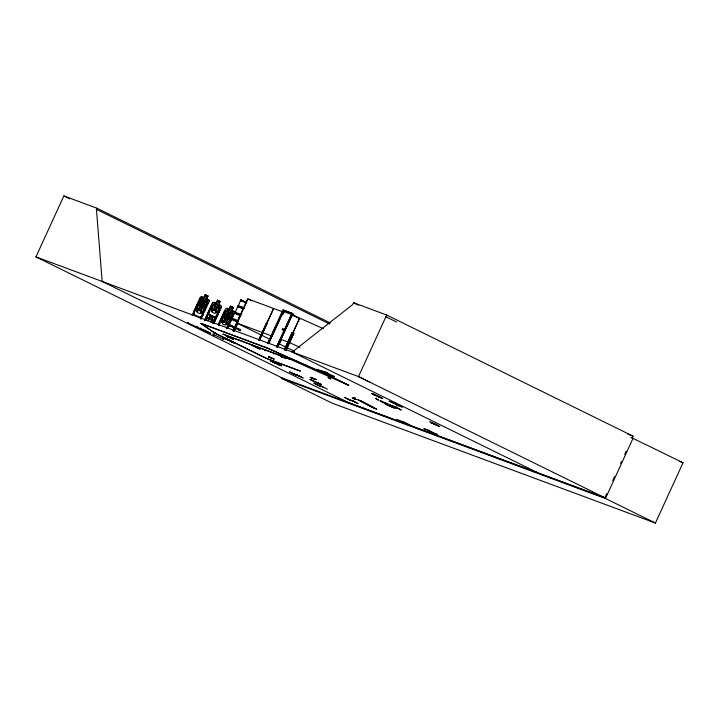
<?xml version="1.0" encoding="UTF-8"?>
<svg xmlns="http://www.w3.org/2000/svg" width="719" height="719" viewBox="0 0 719 719"><rect width="100%" height="100%" fill="white"/><g stroke="black" fill="none" stroke-linecap="round" stroke-linejoin="round"><path stroke-width="1.08" d="M197.204 326.848L197.806 327.567M198.201 327.864L197.087 326.893L198.192 327.891M209.526 332.448L209.939 333.077M210.334 333.382L209.409 332.493L210.325 333.4M222.495 338.307L223.097 339.026M223.492 339.332L222.378 338.352L223.483 339.35M272.923 362.124L281.399 365.854M312.459 380.711L320.908 384.503M374.231 394.875L382.05 398.452M328.835 377.511L328.089 377.205L330.228 378.661M330.731 378.859L330.048 378.509M377.96 399.737L375.956 398.488L376.181 397.984L376.109 398.479M375.956 398.488L378.347 399.998M228.202 314.823C226.17 316.108 231.895 323.685 229.127 314.491C235.446 311.785 231.329 310.069 228.678 313.538M268.609 356.822L269.292 357.109M310.266 377.304L316.207 379.587M315.192 379.084L310.293 377.34M352.571 398.182L352.139 397.993L357.172 399.728M193.618 314.392L194.049 311.021M193.735 314.329L194.157 311.048L200.43 297.378L201.787 296.794M196.709 305.251L196.278 308.631L203.243 311.785L205.598 309.287M196.395 308.568L196.808 305.287M208.923 310.797L208.492 314.176L215.466 317.34L217.83 314.841M219.016 325.024L219.34 322.489L225.64 308.766L227.078 308.136L233.981 311.264L234.547 312.792L228.247 326.534M219.025 325.797L219.448 322.516M230.889 320.755L228.534 323.253L221.569 320.099L222 316.719M221.686 320.027L222.099 316.746M302.87 377.87L296.641 374.734L303.121 377.969M320.998 385.941L327.352 389.195M282.297 329.311L282.63 329.679L282.882 328.844M282.747 328.79C282.612 330.65 284.167 329.32 283.034 329.365M402.478 407.34L395.854 404.608M394.264 408.077L385.267 403.997L394.291 408.015M439.704 426.538L430.654 422.52L439.713 426.637M327.226 373.574L334.434 376.621L327.451 373.745M278.028 354.916L285.829 358.745M402.137 421.208L409.542 424.758M319.146 370.636L318.023 370.204L327.837 374.518L327.181 374.06M631.003 437.395L683.05 462.739L655.431 523.055L332.034 403.107L282.082 378.545L282.306 378.041L35.95 256.89L63.856 195.945L96.957 208.222L330.246 322.939M603.807 497.35L349.092 402.883L102.161 281.444L96.436 209.355L96.957 208.222M188.18 323.289L187.578 322.525L188.648 323.568L188.045 322.642M192.135 315.192L200.349 297.298L201.787 296.668L208.69 299.796L209.256 301.324L200.987 319.2M192.953 315.56L200.313 299.481L199.496 299.113M203.81 297.585L205.158 294.61L208.133 295.958L206.775 298.933M200.17 318.832L207.512 302.726L208.348 303.121M200.304 328.79L199.891 328.107L200.772 329.059L200.313 328.259M204.331 320.71L211.701 304.622L212.527 305.018L205.607 320.072M204.457 320.773L212.572 302.843L214.01 302.214L220.922 305.359L221.488 306.878M209.04 310.833L212.653 302.924L214.001 302.331M207.009 317.079L209.768 311.048M206.452 320.315L207.297 318.463L209.238 318.149L210.595 315.183M209.184 318.014L210.541 315.039M207.935 320.989L208.78 319.137L211.548 320.395L210.703 322.247M216.086 303.274L217.381 300.156L220.356 301.513L218.855 304.532L219.879 306.195L217.345 311.731L214.774 313.43L212.006 312.172L211.602 309.125L214.145 303.589L216.077 303.274M213.363 316.441L212.006 319.416L213.04 321.069L212.186 322.921M212.15 319.362L213.507 316.387M212.842 323.352L219.744 308.28L220.571 308.676M213.777 321.366L216.536 315.335M214.118 322.723L221.362 306.869M213.732 323.748L221.488 306.869M218.342 324.646L224.768 310.545L225.604 310.941L219.142 324.988M229.1 309.053L230.448 306.078L233.423 307.426L232.066 310.401M226.359 328.259L232.803 314.185L233.639 314.58M227.195 328.655L234.421 312.774L233.891 311.336M235.266 312.352L237.665 306.662L243.561 309.062M238.313 305.692L240.622 300.209L242.465 300.803M225.883 335.701L233.765 339.539L226.161 335.8M233.064 330.677L247.642 298.834L282.127 311.606M233.28 330.758L241.144 313.574M233.324 330.812L248.028 298.978L252.001 300.928M233.504 330.848L241.368 313.664L240.928 313.502L241.836 313.906M233.765 330.974L238.393 320.872M233.963 331.091L237.665 323.011M234.133 331.153L237.836 323.074M258.642 340.168L266.506 322.984L267.279 323.253L259.415 340.438M258.705 340.141L266.578 322.957L267.279 323.253M258.975 340.276L273.553 308.424M259.083 340.33L273.66 308.487M259.155 340.312L267.019 323.128M259.343 340.464L263.046 332.376M251.83 345.12L259.191 348.85M267.504 343.547L282.962 309.781L292.831 313.484L277.381 347.232M267.953 343.448L269.346 340.402M270.281 338.37L273.535 331.27M268.061 343.538L269.445 340.509M270.371 338.487L275.458 327.388M283.394 311.372L268.582 343.718L283.394 311.489L291.653 314.437L276.815 346.693M282.693 314.877L284.077 311.866L283.403 311.543M282.495 329.086L282.387 329.832L282.927 329.572M283.466 329.572L283.367 330.273M283.78 329.976L283.87 329.347M276.716 346.63L291.429 314.509L292.094 314.832M277.246 346.181L279.089 342.136M276.95 347.259L292.831 313.484M277.354 346.98L292.606 313.673L283.313 310.222M277.929 346.522L281.165 339.449M278.1 346.585L281.336 339.512M280.545 355.986L282.855 357.604L280.482 356.013L280.967 356.256M284.284 349.632L292.157 332.448L292.597 332.609L284.733 349.793M284.553 349.758L292.157 332.448M284.994 349.919L299.571 318.077L292.004 315.308M285.146 350L299.733 318.158L323.325 328.646M285.218 350.045L293.019 332.816L293.882 333.221L286.018 350.405M282.36 357.379L282.855 357.451M285.946 350.36L293.882 333.221M347.87 384.908L348.823 385.258L328.466 375.246L327.522 374.896L348.248 385.168L288.894 358.682L289.272 358.943L222.728 334.083L287.789 358.215L288.13 357.46M295.994 375.075L289.586 371.84L296.075 375.03M319.982 386.202L313.826 383.074L320.306 386.256M315.776 379.524L316.198 379.731L311.273 377.754M321.357 370.582L328.08 373.242M632.118 438.186L633.044 436.163L386.687 315.021L353.586 302.735L352.777 304.497L292.291 352.031M315.183 390.821L315.416 390.318M326.219 374.24L326.947 373.754L326.597 374.509L266.129 347.556L201.068 323.424L267.612 348.284L267.234 348.014L326.597 374.509M328.763 376.693L328.331 377.574L328.925 376.783M328.835 376.72L328.52 377.664M329.446 376.99L329.248 377.969M329.563 377.044L329.149 377.942L328.277 377.529M329.653 377.089L329.302 378.005M344.626 397.409L351.097 400.744L344.985 397.58M386.687 315.021L358.493 376.594L102.161 281.444M353.955 397.841L353.667 398.47L354.674 398.937M353.802 398.533L354.152 397.625M354.323 397.688L353.919 398.569L354.458 397.751M354.979 398.011L354.467 398.865L354.737 397.913M354.512 398.883L354.835 397.967M358.161 403.611L351.681 400.303L357.783 403.458M389.321 401.319L395.953 403.853M388.233 404.24L396.142 408.095L388.503 404.348M393.203 407.143L384.234 403.026M401.292 410.01L393.482 406.118L401.022 409.911M409.686 424.363L409.722 424.974M437.664 434.644L432.227 432.766L424.075 428.596M424.021 428.722L429.45 430.6M438.644 425.594L429.683 421.586M605.317 496.73L606.701 493.701M612.714 480.58L614.556 476.544M620.569 463.422L621.495 461.4M624.73 454.336L626.114 451.307M282.082 378.545L605.479 498.492L633.097 438.177M384.306 403L393.311 407.062M283.178 329.572L283.637 329.365M283.34 330.183L283.987 329.769L283.583 329.383M395.657 403.772L388.979 401.139M203.216 311.66L205.508 309.224M200.583 317.546L202.947 315.057L200.583 317.555L193.609 314.392M215.439 317.214L217.74 314.787M228.507 323.119L230.799 320.692M226.62 328.089L228.148 326.462M226.467 328.403L228.238 326.525M227.285 336.519L232.579 338.46M232.21 338.352L227.222 336.573L227.644 336.78M330.434 378.652L329.509 378.077M213.291 334.146L213.938 335.027L212.842 334.011L213.336 334.263M202.938 303.355C201.221 306.698 195.442 305.71 202.623 302.447C200.547 296.686 204.322 297.235 203.513 302.043C206.587 298.286 209.723 300.794 203.845 303.032C205.904 309.458 202.165 308.083 202.821 303.364M358.107 399.674L373.44 407.727M361.046 400.896L376.379 408.949M376.594 409.273L361.217 401.22M206.605 307.094L206.029 305.566L204.115 304.694L205.472 301.728L202.506 300.38L201.149 303.355L199.118 302.429L197.689 303.058L199.127 302.555M222.98 314.527L224.418 313.906L226.44 314.823L227.797 311.839L230.763 313.196L229.406 316.162L231.329 317.034L231.895 318.562M223.061 314.607L224.418 314.023L231.239 317.115L231.779 318.553M205.724 317.717L207.162 317.097M205.805 317.807L207.162 317.214M201.203 303.499L199.271 303.813L196.727 309.359L197.123 312.406L199.9 313.664L202.47 311.956L205.005 306.42L203.971 304.757M226.494 314.967L224.553 315.282L222.018 320.818L222.414 323.874L225.191 325.123L227.761 323.424L230.296 317.879L229.262 316.216M358.278 399.998L373.583 408.024M328.493 377.304L330.722 378.886M241.377 300.425L240.739 299.958L246.626 302.384M240.712 299.976L241.602 300.245M238.178 305.548L242.609 307.283M235.131 312.208L241.027 314.607M232.156 318.67L238.07 321.06M232.03 318.957L232.965 319.155M233.504 319.847L234.358 320.243M229.244 325.68L229.613 326.084M240.506 329.662L229.622 324.664M240.416 330.093L229.235 324.871L229.873 325.321M240.263 330.434L236.533 328.34M271.836 361.576L272.959 362.151L270.344 360.695L271.261 360.965M281.363 365.836L271.225 360.947M373.116 394.389L374.248 394.965L371.921 393.563M389.042 405.345L389.77 406.064M434.528 423.824L434.042 423.554M435.355 424.641L434.357 423.698M392.25 406.172L397.292 408.086M392.934 406.469L392.457 406.289M255.542 347.088L256.315 347.412M292.885 373.529L299.589 376.262M299.814 376.379L293.109 373.646M317.124 384.755L323.712 387.442M347.924 399.099L354.853 401.948M400.618 421.1L405.723 423.042M404.995 422.727L405.417 422.934M330.731 375.084L325.132 372.145M188.342 323.164L197.186 327.172M397.31 408.095L396.888 407.889M241.386 300.803L240.488 300.56L241.135 300.991M233.54 319.829L236.371 320.89M232.057 319.551L234.151 320.315M229.235 325.68L234.879 328.035M255.497 347.07L256.027 347.268M281.839 356.885L281.057 356.552L281.605 356.759M317.447 369.593L316.531 369.323L317.187 369.782M226.431 339.009L223.528 338.02M225.973 339.332L234.421 343.026M233.765 342.819L234.52 342.909M371.885 393.545L373.485 394.147M382.023 398.434L382.679 398.668M380.225 400.753L381.825 401.346M380.863 400.986L380.126 400.869M390.381 405.633L391.019 405.849L389.419 405.273M310.114 379.38L311.713 379.983M375.974 398.739L376.819 399.135M280.976 339.395L288.544 342.172M627.876 434.249L633.044 436.163M679.904 461.571L683.05 462.739M262.507 332.555L271.081 335.728M236.596 322.966L262.615 332.618M35.95 256.89L102.206 281.462M264.826 350.602L264.367 350.396L265.392 350.809M273.553 353.838L274.119 354.045M280.94 377.502L538.073 472.904M604.023 497.458L538.648 473.183L291.707 351.753M251.812 345.264L260.161 349.335M268.645 356.858L273.867 358.862M272.69 358.619L271.665 358.143M353.236 398.263L355.204 399M396.924 419.294L404.527 423.033L401.696 421.496M213.777 334.721L222.477 338.631M241.602 300.227L242.582 300.605M243.049 301.261L242.968 301.234M241.368 300.794L246.374 302.933M236.461 313.951L234.754 313.466M233.145 318.769L238.133 320.917M234.097 319.155L232.399 318.67M317.421 369.575L327.208 374.078M326.147 373.503L327.109 373.88M372.514 393.778L376.073 395.234L373.467 394.147M224.256 338.137L225.209 338.514M388.62 405.148L389.554 406.019M434.833 424.354L433.961 423.527M325.033 372.1L325.527 372.361M242.447 300.821L246.536 302.582L245.053 301.935M236.452 313.942L237.665 314.455M235.113 320.009L232.938 319.146L236.497 320.638M234.987 320.279L231.922 319.173L232.552 319.622M233.271 320.045L237.683 321.905M318.373 369.97L319.587 370.474M381.807 401.337L391.118 405.759M389.437 405.282L381.447 401.624L382.589 402.191M231.608 341.92L232.839 342.442M311.695 379.965L321.042 384.377M242.95 301.603L242.923 301.396M237.656 314.455L240.514 315.722M235.077 320.081L237.962 321.294M234.834 320.638L236.218 321.249M378.5 396.951L379.893 397.544M226.413 339L234.673 343.035M273.391 361.828L274.793 362.439M277.21 364.147L278.604 364.758M312.414 378.185L311.794 377.879M209.436 332.762L200.691 328.79M288.687 342.28L299.967 347.304M281.974 356.948L282.837 357.352M377.843 399.836L378.338 400.052M242.609 307.283L244.074 307.948M243.903 308.334L237.917 305.899L238.555 306.348M243.741 308.676L237.764 306.24L238.402 306.689M240.856 314.985L234.87 312.558L235.508 313.008M240.694 315.335L234.843 313.044M236.362 320.917L237.845 321.555M221.56 320.09L228.525 323.244M235.059 327.648L229.073 325.213L229.712 325.671M376.064 395.243L382.814 398.56M320.962 371.076L322.436 371.741M187.542 322.57L188.045 322.795M315.255 382.149L316.719 382.814M217.435 300.299L220.212 301.567M228.103 314.832C228.139 317.879 219.547 317.394 227.914 313.915C225.838 308.154 229.613 308.703 228.804 313.511M199.127 302.438L206.038 305.575M208.492 314.167L215.466 317.331M207.162 317.088L214.073 320.234M199.855 328.152L200.358 328.376M201.644 329.05L208.627 332.223M330.156 374.779L324.709 371.966M234.187 320.099L233.666 319.928M377.538 395.917L378.994 396.591M320.476 371.435L321.932 372.118M385.878 403.116L387.334 403.799M274.298 362.789L275.754 363.472M242.779 301.324L243.319 301.585M378.985 396.591L380.333 397.239M236.326 328.718L237.665 329.365M319.245 370.555L320.575 371.22M317.214 382.427L318.562 383.074M385.878 316.773L396.645 322.067M353.586 302.735L358.61 305.216M96.436 209.355L329.724 324.071M63.856 195.945L69.887 198.911M604.859 497.746L358.493 376.594L369.26 381.879M605.479 498.492L655.431 523.055M236.982 323.101L269.751 339.215M278.63 343.583L294.52 351.393M395.54 406.648L397.445 407.583M287.789 358.215L289.272 358.943M429.396 430.726L437.601 434.77M273.436 358.709L274.218 359.087L268.511 356.876L269.292 357.253M270.119 357.379L270.982 357.783M313.781 378.859L314.589 379.228M237.656 329.356L238.798 329.931M318.544 383.065L319.694 383.64M312.486 380.818L309.988 379.479M232.066 341.579L233.199 342.145M224.84 338.766L225.991 339.341M398.946 405.893L392.61 402.667M242.213 300.857L241.359 300.398L242.285 300.91M240.622 300.174L242.087 301.099M381.438 397.814L382.283 398.263M389.779 405.004L390.651 405.462M380.621 401.157L380.117 400.834L381.465 401.624M318.032 370.231L316.675 369.449M238.789 329.922L240.137 330.686M319.667 383.631L321.042 384.395M280.158 365L280.994 365.45M223.995 338.316L224.867 338.775M240.748 300.317L241.251 300.623M238.304 307.112L237.665 306.662M232.785 319.119L232.156 318.661M232.057 318.894L232.695 319.398M270.488 360.821L271 361.145M223.492 338.011L224.022 338.325M214.073 320.225L214.639 321.752M213.983 320.306L214.523 321.752M208.6 299.868L209.139 301.315M205.949 305.647L206.488 307.094M292.534 314.158A2350.726 1860.709 -26 0 1 299.985 319.164M201.608 312.864L200.61 312.756L200.295 309.143C197.123 313.125 193.86 310.572 199.963 308.208C197.878 302.438 201.653 302.987 200.853 307.804C203.926 304.038 207.063 306.546 201.176 308.784L201.608 312.864M216.5 312.666L215.502 312.549L215.179 308.945C212.006 312.918 208.753 310.365 214.846 308.002C212.77 302.223 216.545 302.78 215.736 307.597C218.819 303.84 221.955 306.348 216.068 308.577L216.5 312.666M226.898 324.332L225.901 324.215L225.577 320.611C222.405 324.593 219.151 322.04 225.245 319.667C223.169 313.906 226.943 314.455 226.143 319.263C229.217 315.506 232.345 318.014 226.467 320.252L226.898 324.332M201.922 298.043L199.379 303.58L199.774 306.627L202.542 307.885L205.113 306.177L207.656 300.641L206.623 298.978L207.98 296.012L205.221 294.763L203.863 297.729L201.922 298.043M200.754 304.488L198.21 310.033L200.987 311.282L203.522 305.746L200.754 304.488M203.405 298.709L200.862 304.254L203.63 305.503L206.173 299.967L203.405 298.709M202.83 301.252L202.381 302.241L204.16 303.05L204.609 302.052L202.83 301.252M205.481 295.473L205.032 296.462L206.811 297.271L207.261 296.282L205.481 295.473M215.628 304.263L213.094 309.799L215.862 311.057L218.396 305.521L215.628 304.263M210.865 315.902L210.406 316.89L212.186 317.699L212.644 316.711L210.865 315.902M217.704 301.018L217.255 302.007L219.034 302.816L219.484 301.827L217.704 301.018M227.204 309.503L224.67 315.048L225.065 318.095L227.833 319.344L230.404 317.645L232.938 312.1L231.913 310.446L233.271 307.471L230.502 306.222L229.154 309.197L227.204 309.503M226.045 315.956L223.501 321.492L226.269 322.75L228.813 317.214L226.045 315.956M228.687 310.177L226.152 315.722L228.921 316.971L231.455 311.435L228.687 310.177M228.121 312.711L227.671 313.7L229.451 314.509L229.9 313.52L228.121 312.711M230.772 306.941L230.314 307.93L232.093 308.739L232.552 307.741L230.772 306.941M215.538 333.31L214.586 332.96L265.473 357.981L300.434 371.13L267.908 359.069L213.813 332.546L200.835 323.388L215.538 333.31M327.064 374.033L326.111 373.664L327.055 374.051"/></g></svg>
